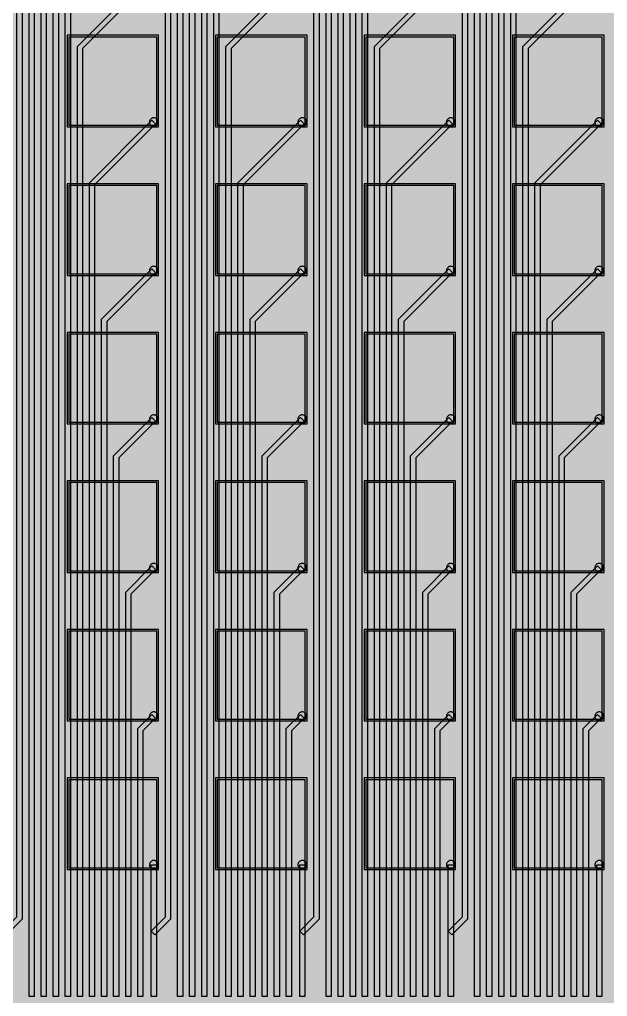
# Model space of a CAD drawing. Header units: metres. Extents: x -7240 to 10960, y -29667 to 1823.
# Drawn here: x 402 to 743, y 430 to 996 of the extents above; entities that cross this region are included whole.
import ezdxf

# ---------------------------------------------------------------- set-up
doc = ezdxf.new("R2010")
doc.units = ezdxf.units.M
for name, color, linetype in [('Etching', 1, 'CONTINUOUS'), ('EtchingPad', 2, 'CONTINUOUS'), ('Metal1', 4, 'CONTINUOUS'), ('Metal2', 3, 'CONTINUOUS'), ('Polyimide', 7, 'CONTINUOUS')]:
    doc.layers.add(name, color=color, linetype=linetype)

msp = doc.modelspace()

# ---------------------------------------------------------------- hatches: boundary and pattern name
at = {"layer": 'Polyimide'}
msp.add_hatch(color=7, dxfattribs=at).paths.add_polyline_path([(4088.45, -11806.89), (4098.72, -11851.21), (4115.58, -11893.47), (4138.63, -11932.7), (4167.35, -11967.99), (4201.08, -11998.53), (4239.03, -12023.62), (4280.35, -12042.68), (4349.18, -12073.73), (4413.2, -12113.76), (4471.26, -12162.04), (4522.3, -12217.69), (4565.39, -12279.7), (4599.74, -12346.94), (4624.73, -12418.19), (4639.91, -12492.16), (4645, -12567.5), (4639.91, -12642.84), (4624.73, -12716.8), (4599.74, -12788.06), (4565.39, -12855.3), (4522.3, -12917.31), (4471.26, -12972.96), (4413.2, -13021.24), (4349.18, -13061.27), (4280.35, -13092.32), (4239.03, -13111.38), (4201.08, -13136.47), (4167.35, -13167.01), (4138.63, -13202.3), (4115.58, -13241.52), (4098.72, -13283.78), (4088.45, -13328.11), (4085, -13373.48), (4085, -13567.5), (4099.45, -13861.55), (4142.64, -14152.77), (4214.18, -14438.35), (4313.36, -14715.55), (4439.24, -14981.69), (4590.59, -15234.21), (4765.97, -15470.68), (4963.68, -15688.82), (5181.82, -15886.53), (5418.29, -16061.91), (5670.81, -16213.26), (5936.95, -16339.14), (6214.15, -16438.32), (6499.73, -16509.85), (6790.95, -16553.05), (7085, -16567.5), (9960.38, -16567.5), (10038.79, -16571.35), (10116.45, -16582.87), (10192.6, -16601.95), (10266.52, -16628.4), (10337.49, -16661.96), (10404.83, -16702.32), (10467.89, -16749.09), (10526.06, -16801.81), (10578.78, -16859.98), (10625.55, -16923.04), (10665.91, -16990.38), (10699.48, -17061.35), (10725.93, -17135.27), (10745, -17211.43), (10756.52, -17289.08), (10760.38, -17367.5), (10760.38, -21957.3), (10721.61, -22012.91), (10685.97, -22070.59), (10653.58, -22130.14), (10624.53, -22191.39), (10598.92, -22254.16), (10576.82, -22318.25), (10558.3, -22383.46), (10543.41, -22449.6), (10532.21, -22516.46), (10524.72, -22583.84), (10520.97, -22651.53), (10520.97, -22719.32), (10524.72, -22787.01), (10532.21, -22854.38), (10543.41, -22921.24), (10558.3, -22987.38), (10576.82, -23052.6), (10598.92, -23116.68), (10624.53, -23179.45), (10653.58, -23240.71), (10685.97, -23300.26), (10721.61, -23357.93), (10760.38, -23413.54), (10760.38, -28667.5), (10756.52, -28745.91), (10745, -28823.57), (10725.93, -28899.73), (10699.48, -28973.65), (10665.91, -29044.62), (10625.55, -29111.96), (10578.78, -29175.01), (10526.06, -29233.19), (10467.89, -29285.91), (10404.83, -29332.68), (10337.49, -29373.04), (10266.52, -29406.6), (10192.6, -29433.05), (10116.45, -29452.13), (10038.79, -29463.65), (9960.38, -29467.5), (-6239.63, -29467.5), (-6318.04, -29463.65), (-6395.7, -29452.13), (-6471.85, -29433.05), (-6545.77, -29406.6), (-6616.74, -29373.04), (-6684.08, -29332.68), (-6747.14, -29285.91), (-6805.31, -29233.19), (-6858.03, -29175.01), (-6904.8, -29111.96), (-6945.16, -29044.62), (-6978.73, -28973.65), (-7005.18, -28899.73), (-7024.25, -28823.57), (-7035.77, -28745.91), (-7039.63, -28667.5), (-7039.63, -23426.32), (-6999.36, -23370.07), (-6962.33, -23311.63), (-6928.66, -23251.2), (-6898.45, -23188.96), (-6871.81, -23125.12), (-6848.81, -23059.88), (-6829.53, -22993.44), (-6814.04, -22926.02), (-6802.37, -22857.83), (-6794.57, -22789.09), (-6790.67, -22720.02), (-6790.67, -22650.84), (-6794.57, -22581.77), (-6802.37, -22513.03), (-6814.04, -22444.84), (-6829.53, -22377.42), (-6848.81, -22310.98), (-6871.81, -22245.74), (-6898.45, -22181.89), (-6928.66, -22119.66), (-6962.33, -22059.22), (-6999.36, -22000.79), (-7039.63, -21944.54), (-7039.63, -17367.5), (-7035.77, -17289.08), (-7024.25, -17211.43), (-7005.18, -17135.27), (-6978.73, -17061.35), (-6945.16, -16990.38), (-6904.8, -16923.04), (-6858.03, -16859.98), (-6805.31, -16801.81), (-6747.14, -16749.09), (-6684.08, -16702.32), (-6616.74, -16661.96), (-6545.77, -16628.4), (-6471.85, -16601.95), (-6395.7, -16582.87), (-6318.04, -16571.35), (-6239.63, -16567.5), (-3334, -16567.5), (-3039.95, -16553.05), (-2748.73, -16509.85), (-2463.15, -16438.32), (-2185.95, -16339.14), (-1919.81, -16213.26), (-1667.29, -16061.91), (-1430.82, -15886.53), (-1212.68, -15688.82), (-1014.97, -15470.68), (-839.59, -15234.21), (-688.24, -14981.69), (-562.36, -14715.55), (-463.18, -14438.35), (-391.64, -14152.77), (-348.45, -13861.55), (-334, -13567.5), (-334, -13373.48), (-337.45, -13328.11), (-347.72, -13283.78), (-364.58, -13241.52), (-387.63, -13202.3), (-416.35, -13167.01), (-450.08, -13136.47), (-488.03, -13111.38), (-529.35, -13092.32), (-529.35, -13092.32), (-598.18, -13061.27), (-662.2, -13021.24), (-720.26, -12972.96), (-771.3, -12917.31), (-814.39, -12855.3), (-848.74, -12788.06), (-873.73, -12716.8), (-888.91, -12642.84), (-894, -12567.5), (-888.91, -12492.16), (-873.73, -12418.19), (-848.74, -12346.94), (-814.39, -12279.7), (-771.3, -12217.69), (-720.26, -12162.04), (-662.2, -12113.76), (-598.18, -12073.73), (-529.35, -12042.68), (-488.03, -12023.62), (-450.08, -11998.53), (-416.35, -11967.99), (-387.63, -11932.7), (-364.58, -11893.47), (-347.72, -11851.21), (-337.45, -11806.89), (-334, -11761.52), (-334, -11074.31), (-337.45, -11028.94), (-347.72, -10984.62), (-364.58, -10942.36), (-387.63, -10903.13), (-416.35, -10867.84), (-450.08, -10837.3), (-488.03, -10812.21), (-529.35, -10793.16), (-529.35, -10793.16), (-598.18, -10762.1), (-662.2, -10722.07), (-720.26, -10673.8), (-771.3, -10618.15), (-814.39, -10556.13), (-848.74, -10488.89), (-873.73, -10417.64), (-888.91, -10343.67), (-894, -10268.33), (-888.91, -10192.99), (-873.73, -10119.03), (-848.74, -10047.77), (-814.39, -9980.53), (-771.3, -9918.52), (-720.26, -9862.87), (-662.2, -9814.59), (-598.18, -9774.56), (-529.35, -9743.51), (-488.03, -9724.45), (-450.08, -9699.36), (-416.35, -9668.82), (-387.63, -9633.53), (-364.58, -9594.31), (-347.72, -9552.05), (-337.45, -9507.72), (-334, -9462.35), (-334, -8775.14), (-337.45, -8729.78), (-347.72, -8685.45), (-364.58, -8643.19), (-387.63, -8603.96), (-416.35, -8568.68), (-450.08, -8538.14), (-488.03, -8513.05), (-529.35, -8493.99), (-529.35, -8493.99), (-598.18, -8462.94), (-662.2, -8422.91), (-720.26, -8374.63), (-771.3, -8318.98), (-814.39, -8256.97), (-848.74, -8189.73), (-873.73, -8118.47), (-888.91, -8044.5), (-894, -7969.17), (-888.91, -7893.83), (-873.73, -7819.86), (-848.74, -7748.61), (-814.39, -7681.36), (-771.3, -7619.35), (-720.26, -7563.7), (-662.2, -7515.42), (-598.18, -7475.4), (-529.35, -7444.34), (-529.35, -7444.34), (-488.03, -7425.28), (-450.08, -7400.2), (-416.35, -7369.66), (-387.63, -7334.37), (-364.58, -7295.14), (-347.72, -7252.88), (-337.45, -7208.56), (-334, -7163.19), (-334, -6475.98), (-337.45, -6430.61), (-347.72, -6386.29), (-364.58, -6344.02), (-387.63, -6304.8), (-416.35, -6269.51), (-450.08, -6238.97), (-488.03, -6213.88), (-529.35, -6194.82), (-529.35, -6194.82), (-598.18, -6163.77), (-662.2, -6123.74), (-720.26, -6075.46), (-771.3, -6019.81), (-814.39, -5957.8), (-848.74, -5890.56), (-873.73, -5819.31), (-888.91, -5745.34), (-894, -5670), (-888.91, -5594.66), (-873.73, -5520.69), (-848.74, -5449.44), (-814.39, -5382.2), (-771.3, -5320.19), (-720.26, -5264.54), (-662.2, -5216.26), (-598.18, -5176.23), (-529.35, -5145.18), (-529.35, -5145.18), (-488.03, -5126.12), (-450.08, -5101.03), (-416.35, -5070.49), (-387.63, -5035.2), (-364.58, -4995.98), (-347.72, -4953.71), (-337.45, -4909.39), (-334, -4864.02), (-334, 380), (-334, 1522.5), (-289, 1522.5), (-288.78, 1515.63), (-288.1, 1508.79), (-286.98, 1502.02), (-285.42, 1495.32), (-283.43, 1488.75), (-281.01, 1482.32), (-278.17, 1476.06), (-274.93, 1470), (-271.3, 1464.17), (-267.3, 1458.58), (-262.94, 1453.27), (-258.25, 1448.25), (-253.23, 1443.56), (-247.92, 1439.2), (-242.33, 1435.2), (-236.5, 1431.57), (-230.44, 1428.33), (-224.18, 1425.49), (-217.75, 1423.07), (-211.18, 1421.08), (-204.48, 1419.52), (-197.71, 1418.4), (-190.87, 1417.72), (-184, 1417.5), (-177.13, 1417.72), (-170.29, 1418.4), (-163.52, 1419.52), (-156.82, 1421.08), (-150.25, 1423.07), (-143.82, 1425.49), (-137.56, 1428.33), (-131.5, 1431.57), (-125.67, 1435.2), (-120.08, 1439.2), (-114.77, 1443.56), (-109.75, 1448.25), (-105.06, 1453.27), (-100.7, 1458.58), (-96.7, 1464.17), (-93.07, 1470), (-89.83, 1476.06), (-86.99, 1482.32), (-84.57, 1488.75), (-82.58, 1495.32), (-81.02, 1502.02), (-79.9, 1508.79), (-79.22, 1515.63), (-79, 1522.5), (1786, 1522.5), (3835, 1522.5), (3835.21, 1529.04), (3835.86, 1535.55), (3836.92, 1542.01), (3838.41, 1548.38), (3840.31, 1554.64), (3842.61, 1560.77), (3845.31, 1566.73), (3848.4, 1572.5), (3851.85, 1578.06), (3855.66, 1583.38), (3859.82, 1588.43), (3864.29, 1593.21), (3869.07, 1597.68), (3874.12, 1601.84), (3879.44, 1605.65), (3885, 1609.1), (3890.77, 1612.19), (3896.73, 1614.89), (3902.86, 1617.19), (3909.12, 1619.09), (3915.49, 1620.58), (3921.95, 1621.64), (3928.46, 1622.29), (3935, 1622.5), (3941.54, 1622.29), (3948.05, 1621.64), (3954.51, 1620.58), (3960.88, 1619.09), (3967.14, 1617.19), (3973.27, 1614.89), (3979.23, 1612.19), (3985, 1609.1), (3990.56, 1605.65), (3995.88, 1601.84), (4000.93, 1597.68), (4005.71, 1593.21), (4010.18, 1588.43), (4014.34, 1583.38), (4018.15, 1578.06), (4021.6, 1572.5), (4024.69, 1566.73), (4027.39, 1560.77), (4029.69, 1554.64), (4031.59, 1548.38), (4033.08, 1542.01), (4034.14, 1535.55), (4034.79, 1529.04), (4035, 1522.5), (4085, 1522.5), (4085, 380), (4085, 330), (4085, -4864.02), (4088.45, -4909.39), (4098.72, -4953.71), (4115.58, -4995.98), (4138.63, -5035.2), (4167.35, -5070.49), (4201.08, -5101.03), (4239.03, -5126.12), (4280.35, -5145.18), (4280.35, -5145.18), (4349.18, -5176.23), (4413.2, -5216.26), (4471.26, -5264.54), (4522.3, -5320.19), (4565.39, -5382.2), (4599.74, -5449.44), (4624.73, -5520.69), (4639.91, -5594.66), (4645, -5670), (4639.91, -5745.34), (4624.73, -5819.31), (4599.74, -5890.56), (4565.39, -5957.8), (4522.3, -6019.81), (4471.26, -6075.46), (4413.2, -6123.74), (4349.18, -6163.77), (4280.35, -6194.82), (4239.03, -6213.88), (4201.08, -6238.97), (4167.35, -6269.51), (4138.63, -6304.8), (4115.58, -6344.02), (4098.72, -6386.29), (4088.45, -6430.61), (4085, -6475.98), (4085, -11761.52), (4088.45, -11806.89)])

# ---------------------------------------------------------------- linework, layer by layer
at = {"layer": 'Etching'}
for points in [[(477.75, 936.25), (477.77, 935.92), (477.84, 935.6), (477.94, 935.29), (478.08, 935), (478.27, 934.73), (478.48, 934.48), (478.73, 934.27), (479, 934.08), (479.29, 933.94), (479.6, 933.84), (479.92, 933.77), (480.25, 933.75), (480.58, 933.77), (480.9, 933.84), (481.21, 933.94), (481.5, 934.08), (481.77, 934.27), (482.02, 934.48), (482.23, 934.73), (482.42, 935), (482.56, 935.29), (482.66, 935.6), (482.73, 935.92), (482.75, 936.25), (482.73, 936.58), (482.66, 936.9), (482.56, 937.21), (482.42, 937.5), (482.23, 937.77), (482.02, 938.02), (481.77, 938.23), (481.5, 938.42), (481.21, 938.56), (480.9, 938.66), (480.58, 938.73), (480.25, 938.75), (479.92, 938.73), (479.6, 938.66), (479.29, 938.56), (479, 938.42), (478.73, 938.23), (478.48, 938.02), (478.27, 937.77), (478.08, 937.5), (477.94, 937.21), (477.84, 936.9), (477.77, 936.58), (477.75, 936.25)], [(563.75, 936.25), (563.77, 935.92), (563.84, 935.6), (563.94, 935.29), (564.08, 935), (564.27, 934.73), (564.48, 934.48), (564.73, 934.27), (565, 934.08), (565.29, 933.94), (565.6, 933.84), (565.92, 933.77), (566.25, 933.75), (566.58, 933.77), (566.9, 933.84), (567.21, 933.94), (567.5, 934.08), (567.77, 934.27), (568.02, 934.48), (568.23, 934.73), (568.42, 935), (568.56, 935.29), (568.66, 935.6), (568.73, 935.92), (568.75, 936.25), (568.73, 936.58), (568.66, 936.9), (568.56, 937.21), (568.42, 937.5), (568.23, 937.77), (568.02, 938.02), (567.77, 938.23), (567.5, 938.42), (567.21, 938.56), (566.9, 938.66), (566.58, 938.73), (566.25, 938.75), (565.92, 938.73), (565.6, 938.66), (565.29, 938.56), (565, 938.42), (564.73, 938.23), (564.48, 938.02), (564.27, 937.77), (564.08, 937.5), (563.94, 937.21), (563.84, 936.9), (563.77, 936.58), (563.75, 936.25)], [(649.75, 936.25), (649.77, 935.92), (649.84, 935.6), (649.94, 935.29), (650.08, 935), (650.27, 934.73), (650.48, 934.48), (650.73, 934.27), (651, 934.08), (651.29, 933.94), (651.6, 933.84), (651.92, 933.77), (652.25, 933.75), (652.58, 933.77), (652.9, 933.84), (653.21, 933.94), (653.5, 934.08), (653.77, 934.27), (654.02, 934.48), (654.23, 934.73), (654.42, 935), (654.56, 935.29), (654.66, 935.6), (654.73, 935.92), (654.75, 936.25), (654.73, 936.58), (654.66, 936.9), (654.56, 937.21), (654.42, 937.5), (654.23, 937.77), (654.02, 938.02), (653.77, 938.23), (653.5, 938.42), (653.21, 938.56), (652.9, 938.66), (652.58, 938.73), (652.25, 938.75), (651.92, 938.73), (651.6, 938.66), (651.29, 938.56), (651, 938.42), (650.73, 938.23), (650.48, 938.02), (650.27, 937.77), (650.08, 937.5), (649.94, 937.21), (649.84, 936.9), (649.77, 936.58), (649.75, 936.25)], [(735.75, 936.25), (735.77, 935.92), (735.84, 935.6), (735.94, 935.29), (736.08, 935), (736.27, 934.73), (736.48, 934.48), (736.73, 934.27), (737, 934.08), (737.29, 933.94), (737.6, 933.84), (737.92, 933.77), (738.25, 933.75), (738.58, 933.77), (738.9, 933.84), (739.21, 933.94), (739.5, 934.08), (739.77, 934.27), (740.02, 934.48), (740.23, 934.73), (740.42, 935), (740.56, 935.29), (740.66, 935.6), (740.73, 935.92), (740.75, 936.25), (740.73, 936.58), (740.66, 936.9), (740.56, 937.21), (740.42, 937.5), (740.23, 937.77), (740.02, 938.02), (739.77, 938.23), (739.5, 938.42), (739.21, 938.56), (738.9, 938.66), (738.58, 938.73), (738.25, 938.75), (737.92, 938.73), (737.6, 938.66), (737.29, 938.56), (737, 938.42), (736.73, 938.23), (736.48, 938.02), (736.27, 937.77), (736.08, 937.5), (735.94, 937.21), (735.84, 936.9), (735.77, 936.58), (735.75, 936.25)], [(477.75, 850.25), (477.77, 849.92), (477.84, 849.6), (477.94, 849.29), (478.08, 849), (478.27, 848.73), (478.48, 848.48), (478.73, 848.27), (479, 848.08), (479.29, 847.94), (479.6, 847.84), (479.92, 847.77), (480.25, 847.75), (480.58, 847.77), (480.9, 847.84), (481.21, 847.94), (481.5, 848.08), (481.77, 848.27), (482.02, 848.48), (482.23, 848.73), (482.42, 849), (482.56, 849.29), (482.66, 849.6), (482.73, 849.92), (482.75, 850.25), (482.73, 850.58), (482.66, 850.9), (482.56, 851.21), (482.42, 851.5), (482.23, 851.77), (482.02, 852.02), (481.77, 852.23), (481.5, 852.42), (481.21, 852.56), (480.9, 852.66), (480.58, 852.73), (480.25, 852.75), (479.92, 852.73), (479.6, 852.66), (479.29, 852.56), (479, 852.42), (478.73, 852.23), (478.48, 852.02), (478.27, 851.77), (478.08, 851.5), (477.94, 851.21), (477.84, 850.9), (477.77, 850.58), (477.75, 850.25)], [(563.75, 850.25), (563.77, 849.92), (563.84, 849.6), (563.94, 849.29), (564.08, 849), (564.27, 848.73), (564.48, 848.48), (564.73, 848.27), (565, 848.08), (565.29, 847.94), (565.6, 847.84), (565.92, 847.77), (566.25, 847.75), (566.58, 847.77), (566.9, 847.84), (567.21, 847.94), (567.5, 848.08), (567.77, 848.27), (568.02, 848.48), (568.23, 848.73), (568.42, 849), (568.56, 849.29), (568.66, 849.6), (568.73, 849.92), (568.75, 850.25), (568.73, 850.58), (568.66, 850.9), (568.56, 851.21), (568.42, 851.5), (568.23, 851.77), (568.02, 852.02), (567.77, 852.23), (567.5, 852.42), (567.21, 852.56), (566.9, 852.66), (566.58, 852.73), (566.25, 852.75), (565.92, 852.73), (565.6, 852.66), (565.29, 852.56), (565, 852.42), (564.73, 852.23), (564.48, 852.02), (564.27, 851.77), (564.08, 851.5), (563.94, 851.21), (563.84, 850.9), (563.77, 850.58), (563.75, 850.25)], [(649.75, 850.25), (649.77, 849.92), (649.84, 849.6), (649.94, 849.29), (650.08, 849), (650.27, 848.73), (650.48, 848.48), (650.73, 848.27), (651, 848.08), (651.29, 847.94), (651.6, 847.84), (651.92, 847.77), (652.25, 847.75), (652.58, 847.77), (652.9, 847.84), (653.21, 847.94), (653.5, 848.08), (653.77, 848.27), (654.02, 848.48), (654.23, 848.73), (654.42, 849), (654.56, 849.29), (654.66, 849.6), (654.73, 849.92), (654.75, 850.25), (654.73, 850.58), (654.66, 850.9), (654.56, 851.21), (654.42, 851.5), (654.23, 851.77), (654.02, 852.02), (653.77, 852.23), (653.5, 852.42), (653.21, 852.56), (652.9, 852.66), (652.58, 852.73), (652.25, 852.75), (651.92, 852.73), (651.6, 852.66), (651.29, 852.56), (651, 852.42), (650.73, 852.23), (650.48, 852.02), (650.27, 851.77), (650.08, 851.5), (649.94, 851.21), (649.84, 850.9), (649.77, 850.58), (649.75, 850.25)], [(735.75, 850.25), (735.77, 849.92), (735.84, 849.6), (735.94, 849.29), (736.08, 849), (736.27, 848.73), (736.48, 848.48), (736.73, 848.27), (737, 848.08), (737.29, 847.94), (737.6, 847.84), (737.92, 847.77), (738.25, 847.75), (738.58, 847.77), (738.9, 847.84), (739.21, 847.94), (739.5, 848.08), (739.77, 848.27), (740.02, 848.48), (740.23, 848.73), (740.42, 849), (740.56, 849.29), (740.66, 849.6), (740.73, 849.92), (740.75, 850.25), (740.73, 850.58), (740.66, 850.9), (740.56, 851.21), (740.42, 851.5), (740.23, 851.77), (740.02, 852.02), (739.77, 852.23), (739.5, 852.42), (739.21, 852.56), (738.9, 852.66), (738.58, 852.73), (738.25, 852.75), (737.92, 852.73), (737.6, 852.66), (737.29, 852.56), (737, 852.42), (736.73, 852.23), (736.48, 852.02), (736.27, 851.77), (736.08, 851.5), (735.94, 851.21), (735.84, 850.9), (735.77, 850.58), (735.75, 850.25)], [(477.75, 764.25), (477.77, 763.92), (477.84, 763.6), (477.94, 763.29), (478.08, 763), (478.27, 762.73), (478.48, 762.48), (478.73, 762.27), (479, 762.08), (479.29, 761.94), (479.6, 761.84), (479.92, 761.77), (480.25, 761.75), (480.58, 761.77), (480.9, 761.84), (481.21, 761.94), (481.5, 762.08), (481.77, 762.27), (482.02, 762.48), (482.23, 762.73), (482.42, 763), (482.56, 763.29), (482.66, 763.6), (482.73, 763.92), (482.75, 764.25), (482.73, 764.58), (482.66, 764.9), (482.56, 765.21), (482.42, 765.5), (482.23, 765.77), (482.02, 766.02), (481.77, 766.23), (481.5, 766.42), (481.21, 766.56), (480.9, 766.66), (480.58, 766.73), (480.25, 766.75), (479.92, 766.73), (479.6, 766.66), (479.29, 766.56), (479, 766.42), (478.73, 766.23), (478.48, 766.02), (478.27, 765.77), (478.08, 765.5), (477.94, 765.21), (477.84, 764.9), (477.77, 764.58), (477.75, 764.25)], [(563.75, 764.25), (563.77, 763.92), (563.84, 763.6), (563.94, 763.29), (564.08, 763), (564.27, 762.73), (564.48, 762.48), (564.73, 762.27), (565, 762.08), (565.29, 761.94), (565.6, 761.84), (565.92, 761.77), (566.25, 761.75), (566.58, 761.77), (566.9, 761.84), (567.21, 761.94), (567.5, 762.08), (567.77, 762.27), (568.02, 762.48), (568.23, 762.73), (568.42, 763), (568.56, 763.29), (568.66, 763.6), (568.73, 763.92), (568.75, 764.25), (568.73, 764.58), (568.66, 764.9), (568.56, 765.21), (568.42, 765.5), (568.23, 765.77), (568.02, 766.02), (567.77, 766.23), (567.5, 766.42), (567.21, 766.56), (566.9, 766.66), (566.58, 766.73), (566.25, 766.75), (565.92, 766.73), (565.6, 766.66), (565.29, 766.56), (565, 766.42), (564.73, 766.23), (564.48, 766.02), (564.27, 765.77), (564.08, 765.5), (563.94, 765.21), (563.84, 764.9), (563.77, 764.58), (563.75, 764.25)], [(649.75, 764.25), (649.77, 763.92), (649.84, 763.6), (649.94, 763.29), (650.08, 763), (650.27, 762.73), (650.48, 762.48), (650.73, 762.27), (651, 762.08), (651.29, 761.94), (651.6, 761.84), (651.92, 761.77), (652.25, 761.75), (652.58, 761.77), (652.9, 761.84), (653.21, 761.94), (653.5, 762.08), (653.77, 762.27), (654.02, 762.48), (654.23, 762.73), (654.42, 763), (654.56, 763.29), (654.66, 763.6), (654.73, 763.92), (654.75, 764.25), (654.73, 764.58), (654.66, 764.9), (654.56, 765.21), (654.42, 765.5), (654.23, 765.77), (654.02, 766.02), (653.77, 766.23), (653.5, 766.42), (653.21, 766.56), (652.9, 766.66), (652.58, 766.73), (652.25, 766.75), (651.92, 766.73), (651.6, 766.66), (651.29, 766.56), (651, 766.42), (650.73, 766.23), (650.48, 766.02), (650.27, 765.77), (650.08, 765.5), (649.94, 765.21), (649.84, 764.9), (649.77, 764.58), (649.75, 764.25)], [(735.75, 764.25), (735.77, 763.92), (735.84, 763.6), (735.94, 763.29), (736.08, 763), (736.27, 762.73), (736.48, 762.48), (736.73, 762.27), (737, 762.08), (737.29, 761.94), (737.6, 761.84), (737.92, 761.77), (738.25, 761.75), (738.58, 761.77), (738.9, 761.84), (739.21, 761.94), (739.5, 762.08), (739.77, 762.27), (740.02, 762.48), (740.23, 762.73), (740.42, 763), (740.56, 763.29), (740.66, 763.6), (740.73, 763.92), (740.75, 764.25), (740.73, 764.58), (740.66, 764.9), (740.56, 765.21), (740.42, 765.5), (740.23, 765.77), (740.02, 766.02), (739.77, 766.23), (739.5, 766.42), (739.21, 766.56), (738.9, 766.66), (738.58, 766.73), (738.25, 766.75), (737.92, 766.73), (737.6, 766.66), (737.29, 766.56), (737, 766.42), (736.73, 766.23), (736.48, 766.02), (736.27, 765.77), (736.08, 765.5), (735.94, 765.21), (735.84, 764.9), (735.77, 764.58), (735.75, 764.25)], [(477.75, 678.25), (477.77, 677.92), (477.84, 677.6), (477.94, 677.29), (478.08, 677), (478.27, 676.73), (478.48, 676.48), (478.73, 676.27), (479, 676.08), (479.29, 675.94), (479.6, 675.84), (479.92, 675.77), (480.25, 675.75), (480.58, 675.77), (480.9, 675.84), (481.21, 675.94), (481.5, 676.08), (481.77, 676.27), (482.02, 676.48), (482.23, 676.73), (482.42, 677), (482.56, 677.29), (482.66, 677.6), (482.73, 677.92), (482.75, 678.25), (482.73, 678.58), (482.66, 678.9), (482.56, 679.21), (482.42, 679.5), (482.23, 679.77), (482.02, 680.02), (481.77, 680.23), (481.5, 680.42), (481.21, 680.56), (480.9, 680.66), (480.58, 680.73), (480.25, 680.75), (479.92, 680.73), (479.6, 680.66), (479.29, 680.56), (479, 680.42), (478.73, 680.23), (478.48, 680.02), (478.27, 679.77), (478.08, 679.5), (477.94, 679.21), (477.84, 678.9), (477.77, 678.58), (477.75, 678.25)], [(563.75, 678.25), (563.77, 677.92), (563.84, 677.6), (563.94, 677.29), (564.08, 677), (564.27, 676.73), (564.48, 676.48), (564.73, 676.27), (565, 676.08), (565.29, 675.94), (565.6, 675.84), (565.92, 675.77), (566.25, 675.75), (566.58, 675.77), (566.9, 675.84), (567.21, 675.94), (567.5, 676.08), (567.77, 676.27), (568.02, 676.48), (568.23, 676.73), (568.42, 677), (568.56, 677.29), (568.66, 677.6), (568.73, 677.92), (568.75, 678.25), (568.73, 678.58), (568.66, 678.9), (568.56, 679.21), (568.42, 679.5), (568.23, 679.77), (568.02, 680.02), (567.77, 680.23), (567.5, 680.42), (567.21, 680.56), (566.9, 680.66), (566.58, 680.73), (566.25, 680.75), (565.92, 680.73), (565.6, 680.66), (565.29, 680.56), (565, 680.42), (564.73, 680.23), (564.48, 680.02), (564.27, 679.77), (564.08, 679.5), (563.94, 679.21), (563.84, 678.9), (563.77, 678.58), (563.75, 678.25)], [(649.75, 678.25), (649.77, 677.92), (649.84, 677.6), (649.94, 677.29), (650.08, 677), (650.27, 676.73), (650.48, 676.48), (650.73, 676.27), (651, 676.08), (651.29, 675.94), (651.6, 675.84), (651.92, 675.77), (652.25, 675.75), (652.58, 675.77), (652.9, 675.84), (653.21, 675.94), (653.5, 676.08), (653.77, 676.27), (654.02, 676.48), (654.23, 676.73), (654.42, 677), (654.56, 677.29), (654.66, 677.6), (654.73, 677.92), (654.75, 678.25), (654.73, 678.58), (654.66, 678.9), (654.56, 679.21), (654.42, 679.5), (654.23, 679.77), (654.02, 680.02), (653.77, 680.23), (653.5, 680.42), (653.21, 680.56), (652.9, 680.66), (652.58, 680.73), (652.25, 680.75), (651.92, 680.73), (651.6, 680.66), (651.29, 680.56), (651, 680.42), (650.73, 680.23), (650.48, 680.02), (650.27, 679.77), (650.08, 679.5), (649.94, 679.21), (649.84, 678.9), (649.77, 678.58), (649.75, 678.25)], [(735.75, 678.25), (735.77, 677.92), (735.84, 677.6), (735.94, 677.29), (736.08, 677), (736.27, 676.73), (736.48, 676.48), (736.73, 676.27), (737, 676.08), (737.29, 675.94), (737.6, 675.84), (737.92, 675.77), (738.25, 675.75), (738.58, 675.77), (738.9, 675.84), (739.21, 675.94), (739.5, 676.08), (739.77, 676.27), (740.02, 676.48), (740.23, 676.73), (740.42, 677), (740.56, 677.29), (740.66, 677.6), (740.73, 677.92), (740.75, 678.25), (740.73, 678.58), (740.66, 678.9), (740.56, 679.21), (740.42, 679.5), (740.23, 679.77), (740.02, 680.02), (739.77, 680.23), (739.5, 680.42), (739.21, 680.56), (738.9, 680.66), (738.58, 680.73), (738.25, 680.75), (737.92, 680.73), (737.6, 680.66), (737.29, 680.56), (737, 680.42), (736.73, 680.23), (736.48, 680.02), (736.27, 679.77), (736.08, 679.5), (735.94, 679.21), (735.84, 678.9), (735.77, 678.58), (735.75, 678.25)], [(477.75, 592.25), (477.77, 591.92), (477.84, 591.6), (477.94, 591.29), (478.08, 591), (478.27, 590.73), (478.48, 590.48), (478.73, 590.27), (479, 590.08), (479.29, 589.94), (479.6, 589.84), (479.92, 589.77), (480.25, 589.75), (480.58, 589.77), (480.9, 589.84), (481.21, 589.94), (481.5, 590.08), (481.77, 590.27), (482.02, 590.48), (482.23, 590.73), (482.42, 591), (482.56, 591.29), (482.66, 591.6), (482.73, 591.92), (482.75, 592.25), (482.73, 592.58), (482.66, 592.9), (482.56, 593.21), (482.42, 593.5), (482.23, 593.77), (482.02, 594.02), (481.77, 594.23), (481.5, 594.42), (481.21, 594.56), (480.9, 594.66), (480.58, 594.73), (480.25, 594.75), (479.92, 594.73), (479.6, 594.66), (479.29, 594.56), (479, 594.42), (478.73, 594.23), (478.48, 594.02), (478.27, 593.77), (478.08, 593.5), (477.94, 593.21), (477.84, 592.9), (477.77, 592.58), (477.75, 592.25)], [(563.75, 592.25), (563.77, 591.92), (563.84, 591.6), (563.94, 591.29), (564.08, 591), (564.27, 590.73), (564.48, 590.48), (564.73, 590.27), (565, 590.08), (565.29, 589.94), (565.6, 589.84), (565.92, 589.77), (566.25, 589.75), (566.58, 589.77), (566.9, 589.84), (567.21, 589.94), (567.5, 590.08), (567.77, 590.27), (568.02, 590.48), (568.23, 590.73), (568.42, 591), (568.56, 591.29), (568.66, 591.6), (568.73, 591.92), (568.75, 592.25), (568.73, 592.58), (568.66, 592.9), (568.56, 593.21), (568.42, 593.5), (568.23, 593.77), (568.02, 594.02), (567.77, 594.23), (567.5, 594.42), (567.21, 594.56), (566.9, 594.66), (566.58, 594.73), (566.25, 594.75), (565.92, 594.73), (565.6, 594.66), (565.29, 594.56), (565, 594.42), (564.73, 594.23), (564.48, 594.02), (564.27, 593.77), (564.08, 593.5), (563.94, 593.21), (563.84, 592.9), (563.77, 592.58), (563.75, 592.25)], [(649.75, 592.25), (649.77, 591.92), (649.84, 591.6), (649.94, 591.29), (650.08, 591), (650.27, 590.73), (650.48, 590.48), (650.73, 590.27), (651, 590.08), (651.29, 589.94), (651.6, 589.84), (651.92, 589.77), (652.25, 589.75), (652.58, 589.77), (652.9, 589.84), (653.21, 589.94), (653.5, 590.08), (653.77, 590.27), (654.02, 590.48), (654.23, 590.73), (654.42, 591), (654.56, 591.29), (654.66, 591.6), (654.73, 591.92), (654.75, 592.25), (654.73, 592.58), (654.66, 592.9), (654.56, 593.21), (654.42, 593.5), (654.23, 593.77), (654.02, 594.02), (653.77, 594.23), (653.5, 594.42), (653.21, 594.56), (652.9, 594.66), (652.58, 594.73), (652.25, 594.75), (651.92, 594.73), (651.6, 594.66), (651.29, 594.56), (651, 594.42), (650.73, 594.23), (650.48, 594.02), (650.27, 593.77), (650.08, 593.5), (649.94, 593.21), (649.84, 592.9), (649.77, 592.58), (649.75, 592.25)], [(735.75, 592.25), (735.77, 591.92), (735.84, 591.6), (735.94, 591.29), (736.08, 591), (736.27, 590.73), (736.48, 590.48), (736.73, 590.27), (737, 590.08), (737.29, 589.94), (737.6, 589.84), (737.92, 589.77), (738.25, 589.75), (738.58, 589.77), (738.9, 589.84), (739.21, 589.94), (739.5, 590.08), (739.77, 590.27), (740.02, 590.48), (740.23, 590.73), (740.42, 591), (740.56, 591.29), (740.66, 591.6), (740.73, 591.92), (740.75, 592.25), (740.73, 592.58), (740.66, 592.9), (740.56, 593.21), (740.42, 593.5), (740.23, 593.77), (740.02, 594.02), (739.77, 594.23), (739.5, 594.42), (739.21, 594.56), (738.9, 594.66), (738.58, 594.73), (738.25, 594.75), (737.92, 594.73), (737.6, 594.66), (737.29, 594.56), (737, 594.42), (736.73, 594.23), (736.48, 594.02), (736.27, 593.77), (736.08, 593.5), (735.94, 593.21), (735.84, 592.9), (735.77, 592.58), (735.75, 592.25)], [(477.75, 506.25), (477.77, 505.92), (477.84, 505.6), (477.94, 505.29), (478.08, 505), (478.27, 504.73), (478.48, 504.48), (478.73, 504.27), (479, 504.08), (479.29, 503.94), (479.6, 503.84), (479.92, 503.77), (480.25, 503.75), (480.58, 503.77), (480.9, 503.84), (481.21, 503.94), (481.5, 504.08), (481.77, 504.27), (482.02, 504.48), (482.23, 504.73), (482.42, 505), (482.56, 505.29), (482.66, 505.6), (482.73, 505.92), (482.75, 506.25), (482.73, 506.58), (482.66, 506.9), (482.56, 507.21), (482.42, 507.5), (482.23, 507.77), (482.02, 508.02), (481.77, 508.23), (481.5, 508.42), (481.21, 508.56), (480.9, 508.66), (480.58, 508.73), (480.25, 508.75), (479.92, 508.73), (479.6, 508.66), (479.29, 508.56), (479, 508.42), (478.73, 508.23), (478.48, 508.02), (478.27, 507.77), (478.08, 507.5), (477.94, 507.21), (477.84, 506.9), (477.77, 506.58), (477.75, 506.25)], [(563.75, 506.25), (563.77, 505.92), (563.84, 505.6), (563.94, 505.29), (564.08, 505), (564.27, 504.73), (564.48, 504.48), (564.73, 504.27), (565, 504.08), (565.29, 503.94), (565.6, 503.84), (565.92, 503.77), (566.25, 503.75), (566.58, 503.77), (566.9, 503.84), (567.21, 503.94), (567.5, 504.08), (567.77, 504.27), (568.02, 504.48), (568.23, 504.73), (568.42, 505), (568.56, 505.29), (568.66, 505.6), (568.73, 505.92), (568.75, 506.25), (568.73, 506.58), (568.66, 506.9), (568.56, 507.21), (568.42, 507.5), (568.23, 507.77), (568.02, 508.02), (567.77, 508.23), (567.5, 508.42), (567.21, 508.56), (566.9, 508.66), (566.58, 508.73), (566.25, 508.75), (565.92, 508.73), (565.6, 508.66), (565.29, 508.56), (565, 508.42), (564.73, 508.23), (564.48, 508.02), (564.27, 507.77), (564.08, 507.5), (563.94, 507.21), (563.84, 506.9), (563.77, 506.58), (563.75, 506.25)], [(649.75, 506.25), (649.77, 505.92), (649.84, 505.6), (649.94, 505.29), (650.08, 505), (650.27, 504.73), (650.48, 504.48), (650.73, 504.27), (651, 504.08), (651.29, 503.94), (651.6, 503.84), (651.92, 503.77), (652.25, 503.75), (652.58, 503.77), (652.9, 503.84), (653.21, 503.94), (653.5, 504.08), (653.77, 504.27), (654.02, 504.48), (654.23, 504.73), (654.42, 505), (654.56, 505.29), (654.66, 505.6), (654.73, 505.92), (654.75, 506.25), (654.73, 506.58), (654.66, 506.9), (654.56, 507.21), (654.42, 507.5), (654.23, 507.77), (654.02, 508.02), (653.77, 508.23), (653.5, 508.42), (653.21, 508.56), (652.9, 508.66), (652.58, 508.73), (652.25, 508.75), (651.92, 508.73), (651.6, 508.66), (651.29, 508.56), (651, 508.42), (650.73, 508.23), (650.48, 508.02), (650.27, 507.77), (650.08, 507.5), (649.94, 507.21), (649.84, 506.9), (649.77, 506.58), (649.75, 506.25)], [(735.75, 506.25), (735.77, 505.92), (735.84, 505.6), (735.94, 505.29), (736.08, 505), (736.27, 504.73), (736.48, 504.48), (736.73, 504.27), (737, 504.08), (737.29, 503.94), (737.6, 503.84), (737.92, 503.77), (738.25, 503.75), (738.58, 503.77), (738.9, 503.84), (739.21, 503.94), (739.5, 504.08), (739.77, 504.27), (740.02, 504.48), (740.23, 504.73), (740.42, 505), (740.56, 505.29), (740.66, 505.6), (740.73, 505.92), (740.75, 506.25), (740.73, 506.58), (740.66, 506.9), (740.56, 507.21), (740.42, 507.5), (740.23, 507.77), (740.02, 508.02), (739.77, 508.23), (739.5, 508.42), (739.21, 508.56), (738.9, 508.66), (738.58, 508.73), (738.25, 508.75), (737.92, 508.73), (737.6, 508.66), (737.29, 508.56), (737, 508.42), (736.73, 508.23), (736.48, 508.02), (736.27, 507.77), (736.08, 507.5), (735.94, 507.21), (735.84, 506.9), (735.77, 506.58), (735.75, 506.25)]]:
    msp.add_lwpolyline(points, close=True, dxfattribs=at)
at = {"layer": 'EtchingPad'}
for points in [[(482, 985.5), (431, 985.5), (431, 934.5), (482, 934.5), (482, 985.5)], [(568, 985.5), (517, 985.5), (517, 934.5), (568, 934.5), (568, 985.5)], [(654, 985.5), (603, 985.5), (603, 934.5), (654, 934.5), (654, 985.5)], [(740, 985.5), (689, 985.5), (689, 934.5), (740, 934.5), (740, 985.5)], [(482, 899.5), (431, 899.5), (431, 848.5), (482, 848.5), (482, 899.5)], [(568, 899.5), (517, 899.5), (517, 848.5), (568, 848.5), (568, 899.5)], [(654, 899.5), (603, 899.5), (603, 848.5), (654, 848.5), (654, 899.5)], [(740, 899.5), (689, 899.5), (689, 848.5), (740, 848.5), (740, 899.5)], [(482, 813.5), (431, 813.5), (431, 762.5), (482, 762.5), (482, 813.5)], [(568, 813.5), (517, 813.5), (517, 762.5), (568, 762.5), (568, 813.5)], [(654, 813.5), (603, 813.5), (603, 762.5), (654, 762.5), (654, 813.5)], [(740, 813.5), (689, 813.5), (689, 762.5), (740, 762.5), (740, 813.5)], [(482, 727.5), (431, 727.5), (431, 676.5), (482, 676.5), (482, 727.5)], [(568, 727.5), (517, 727.5), (517, 676.5), (568, 676.5), (568, 727.5)], [(654, 727.5), (603, 727.5), (603, 676.5), (654, 676.5), (654, 727.5)], [(740, 727.5), (689, 727.5), (689, 676.5), (740, 676.5), (740, 727.5)], [(482, 641.5), (431, 641.5), (431, 590.5), (482, 590.5), (482, 641.5)], [(568, 641.5), (517, 641.5), (517, 590.5), (568, 590.5), (568, 641.5)], [(654, 641.5), (603, 641.5), (603, 590.5), (654, 590.5), (654, 641.5)], [(740, 641.5), (689, 641.5), (689, 590.5), (740, 590.5), (740, 641.5)], [(482, 555.5), (431, 555.5), (431, 504.5), (482, 504.5), (482, 555.5)], [(568, 555.5), (517, 555.5), (517, 504.5), (568, 504.5), (568, 555.5)], [(654, 555.5), (603, 555.5), (603, 504.5), (654, 504.5), (654, 555.5)], [(740, 555.5), (689, 555.5), (689, 504.5), (740, 504.5), (740, 555.5)]]:
    msp.add_lwpolyline(points, close=True, dxfattribs=at)
at = {"layer": 'Metal1'}
for points in [[(481.31, 1451.19), (404, 1373.88), (404, 474.81), (394.88, 465.69), (392.76, 467.81), (401, 476.05), (401, 1375.12), (479.19, 1453.31)], [(567.31, 1451.19), (490, 1373.88), (490, 474.81), (480.88, 465.69), (478.76, 467.81), (487, 476.05), (487, 1375.12), (565.19, 1453.31)], [(653.31, 1451.19), (576, 1373.88), (576, 474.81), (566.88, 465.69), (564.76, 467.81), (573, 476.05), (573, 1375.12), (651.19, 1453.31)], [(739.31, 1451.19), (662, 1373.88), (662, 474.81), (652.88, 465.69), (650.76, 467.81), (659, 476.05), (659, 1375.12), (737.19, 1453.31)], [(408, 430), (408, 1296.12), (479.19, 1367.31), (481.31, 1365.19), (411, 1294.88), (411, 430)], [(494, 430), (494, 1296.12), (565.19, 1367.31), (567.31, 1365.19), (497, 1294.88), (497, 430)], [(580, 430), (580, 1296.12), (651.19, 1367.31), (653.31, 1365.19), (583, 1294.88), (583, 430)], [(666, 430), (666, 1296.12), (737.19, 1367.31), (739.31, 1365.19), (669, 1294.88), (669, 430)], [(415, 430), (415, 1217.12), (479.19, 1281.31), (481.31, 1279.19), (418, 1215.88), (418, 430)], [(501, 430), (501, 1217.12), (565.19, 1281.31), (567.31, 1279.19), (504, 1215.88), (504, 430)], [(587, 430), (587, 1217.12), (651.19, 1281.31), (653.31, 1279.19), (590, 1215.88), (590, 430)], [(673, 430), (673, 1217.12), (737.19, 1281.31), (739.31, 1279.19), (676, 1215.88), (676, 430)], [(422, 430), (422, 1138.12), (479.19, 1195.31), (481.31, 1193.19), (425, 1136.88), (425, 430)], [(508, 430), (508, 1138.12), (565.19, 1195.31), (567.31, 1193.19), (511, 1136.88), (511, 430)], [(594, 430), (594, 1138.12), (651.19, 1195.31), (653.31, 1193.19), (597, 1136.88), (597, 430)], [(680, 430), (680, 1138.12), (737.19, 1195.31), (739.31, 1193.19), (683, 1136.88), (683, 430)], [(429, 430), (429, 1059.12), (479.19, 1109.31), (481.31, 1107.19), (432, 1057.88), (432, 430)], [(515, 430), (515, 1059.12), (565.19, 1109.31), (567.31, 1107.19), (518, 1057.88), (518, 430)], [(601, 430), (601, 1059.12), (651.19, 1109.31), (653.31, 1107.19), (604, 1057.88), (604, 430)], [(687, 430), (687, 1059.12), (737.19, 1109.31), (739.31, 1107.19), (690, 1057.88), (690, 430)], [(436, 430), (436, 980.12), (479.19, 1023.31), (481.31, 1021.19), (439, 978.88), (439, 430)], [(522, 430), (522, 980.12), (565.19, 1023.31), (567.31, 1021.19), (525, 978.88), (525, 430)], [(608, 430), (608, 980.12), (651.19, 1023.31), (653.31, 1021.19), (611, 978.88), (611, 430)], [(694, 430), (694, 980.12), (737.19, 1023.31), (739.31, 1021.19), (697, 978.88), (697, 430)], [(443, 430), (443, 901.12), (479.19, 937.31), (481.31, 935.19), (446, 899.88), (446, 430)], [(529, 430), (529, 901.12), (565.19, 937.31), (567.31, 935.19), (532, 899.88), (532, 430)], [(615, 430), (615, 901.12), (651.19, 937.31), (653.31, 935.19), (618, 899.88), (618, 430)], [(701, 430), (701, 901.12), (737.19, 937.31), (739.31, 935.19), (704, 899.88), (704, 430)], [(450, 430), (450, 822.12), (479.19, 851.31), (481.31, 849.19), (453, 820.88), (453, 430)], [(536, 430), (536, 822.12), (565.19, 851.31), (567.31, 849.19), (539, 820.88), (539, 430)], [(622, 430), (622, 822.12), (651.19, 851.31), (653.31, 849.19), (625, 820.88), (625, 430)], [(708, 430), (708, 822.12), (737.19, 851.31), (739.31, 849.19), (711, 820.88), (711, 430)], [(457, 430), (457, 743.12), (479.19, 765.31), (481.31, 763.19), (460, 741.88), (460, 430)], [(543, 430), (543, 743.12), (565.19, 765.31), (567.31, 763.19), (546, 741.88), (546, 430)], [(629, 430), (629, 743.12), (651.19, 765.31), (653.31, 763.19), (632, 741.88), (632, 430)], [(715, 430), (715, 743.12), (737.19, 765.31), (739.31, 763.19), (718, 741.88), (718, 430)], [(464, 430), (464, 664.12), (479.19, 679.31), (481.31, 677.19), (467, 662.88), (467, 430)], [(550, 430), (550, 664.12), (565.19, 679.31), (567.31, 677.19), (553, 662.88), (553, 430)], [(636, 430), (636, 664.12), (651.19, 679.31), (653.31, 677.19), (639, 662.88), (639, 430)], [(722, 430), (722, 664.12), (737.19, 679.31), (739.31, 677.19), (725, 662.88), (725, 430)], [(471, 430), (471, 585.12), (479.19, 593.31), (481.31, 591.19), (474, 583.88), (474, 430)], [(557, 430), (557, 585.12), (565.19, 593.31), (567.31, 591.19), (560, 583.88), (560, 430)], [(643, 430), (643, 585.12), (651.19, 593.31), (653.31, 591.19), (646, 583.88), (646, 430)], [(729, 430), (729, 585.12), (737.19, 593.31), (739.31, 591.19), (732, 583.88), (732, 430)], [(478.75, 430), (478.75, 506.25), (481.75, 506.25), (481.75, 430)], [(564.75, 430), (564.75, 506.25), (567.75, 506.25), (567.75, 430)], [(650.75, 430), (650.75, 506.25), (653.75, 506.25), (653.75, 430)], [(736.75, 430), (736.75, 506.25), (739.75, 506.25), (739.75, 430)]]:
    msp.add_lwpolyline(points, close=True, dxfattribs=at)
at = {"layer": 'Metal2'}
for points in [[(483, 986.5), (430, 986.5), (430, 933.5), (483, 933.5), (483, 986.5)], [(569, 986.5), (516, 986.5), (516, 933.5), (569, 933.5), (569, 986.5)], [(655, 986.5), (602, 986.5), (602, 933.5), (655, 933.5), (655, 986.5)], [(741, 986.5), (688, 986.5), (688, 933.5), (741, 933.5), (741, 986.5)], [(483, 900.5), (430, 900.5), (430, 847.5), (483, 847.5), (483, 900.5)], [(569, 900.5), (516, 900.5), (516, 847.5), (569, 847.5), (569, 900.5)], [(655, 900.5), (602, 900.5), (602, 847.5), (655, 847.5), (655, 900.5)], [(741, 900.5), (688, 900.5), (688, 847.5), (741, 847.5), (741, 900.5)], [(483, 814.5), (430, 814.5), (430, 761.5), (483, 761.5), (483, 814.5)], [(569, 814.5), (516, 814.5), (516, 761.5), (569, 761.5), (569, 814.5)], [(655, 814.5), (602, 814.5), (602, 761.5), (655, 761.5), (655, 814.5)], [(741, 814.5), (688, 814.5), (688, 761.5), (741, 761.5), (741, 814.5)], [(483, 728.5), (430, 728.5), (430, 675.5), (483, 675.5), (483, 728.5)], [(569, 728.5), (516, 728.5), (516, 675.5), (569, 675.5), (569, 728.5)], [(655, 728.5), (602, 728.5), (602, 675.5), (655, 675.5), (655, 728.5)], [(741, 728.5), (688, 728.5), (688, 675.5), (741, 675.5), (741, 728.5)], [(483, 642.5), (430, 642.5), (430, 589.5), (483, 589.5), (483, 642.5)], [(569, 642.5), (516, 642.5), (516, 589.5), (569, 589.5), (569, 642.5)], [(655, 642.5), (602, 642.5), (602, 589.5), (655, 589.5), (655, 642.5)], [(741, 642.5), (688, 642.5), (688, 589.5), (741, 589.5), (741, 642.5)], [(483, 556.5), (430, 556.5), (430, 503.5), (483, 503.5), (483, 556.5)], [(569, 556.5), (516, 556.5), (516, 503.5), (569, 503.5), (569, 556.5)], [(655, 556.5), (602, 556.5), (602, 503.5), (655, 503.5), (655, 556.5)], [(741, 556.5), (688, 556.5), (688, 503.5), (741, 503.5), (741, 556.5)]]:
    msp.add_lwpolyline(points, close=True, dxfattribs=at)

doc.saveas('drawing.dxf')
